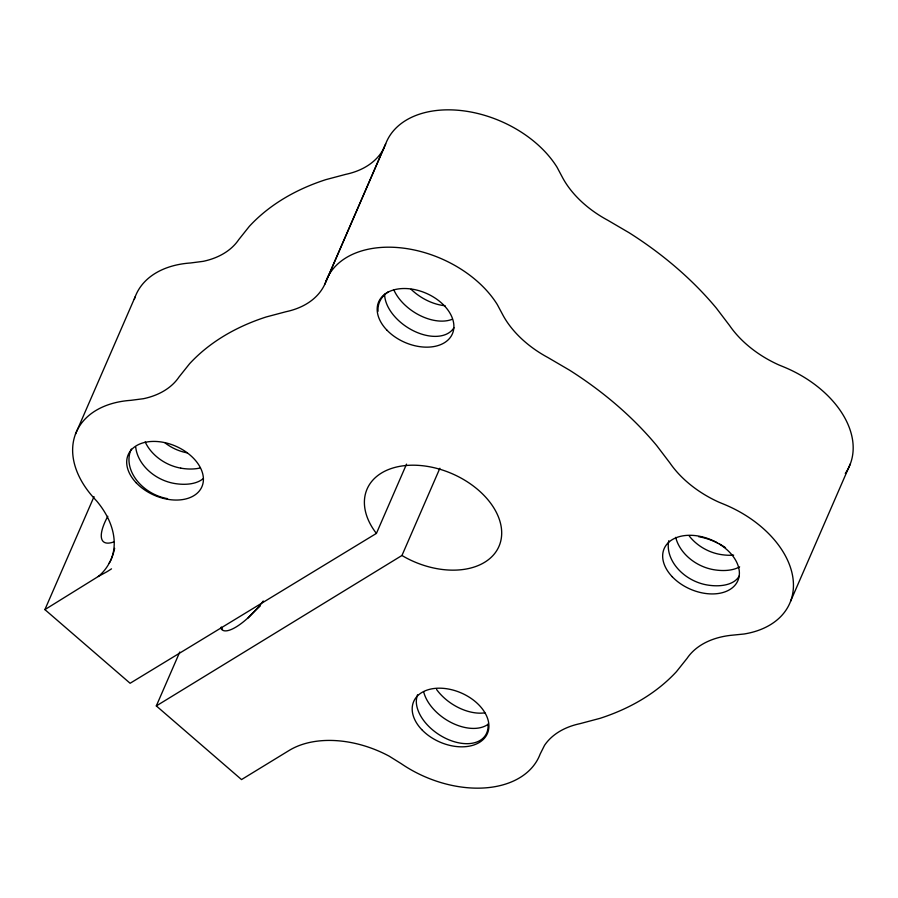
<?xml version="1.0" encoding="UTF-8"?>
<svg xmlns="http://www.w3.org/2000/svg" width="898" height="898" viewBox="0 0 898 898"><rect width="100%" height="100%" fill="white"/><g stroke="black" fill="none" stroke-linecap="round" stroke-linejoin="round"><path stroke-width="1.35" d="M114.652 548.319C112.34 559.14 106.974 569.523 98.23 576.516L44.9 609.607L130.109 683.266L376.419 533.401L406.536 464.131M109.129 563.271L110.297 561.317A91.327 60.873 23.5 0 0 96.905 501.275L93.976 498.087A96.804 64.521 23.5 0 1 130.827 400.34L143.467 398.701A91.327 60.873 23.5 0 0 179.005 377.003L189.624 363.69A292.232 194.776 23.5 0 1 266.145 316.983L286.013 311.707A91.327 60.873 23.5 0 0 324.706 284.453L385.68 143.871A96.804 64.521 23.5 0 1 464.412 110.959A96.804 64.521 23.5 0 1 557.063 167.275L562.956 178.354A91.327 60.873 23.5 0 0 607.71 220.212L629.15 232.762A292.232 194.776 23.5 0 1 716.368 308.149L729.647 325.626A91.327 60.873 23.5 0 0 778.712 364.869L783.516 366.844A96.804 64.521 23.5 0 1 845.276 473.448M324.706 284.453L385.68 143.871M75.477 434.116L135.194 296.767M44.9 609.607L94.021 496.65M325.952 281.22A96.804 64.521 23.5 0 1 404.695 248.308A96.804 64.521 23.5 0 1 497.335 304.624L503.239 315.703A91.327 60.873 23.5 0 0 547.993 357.572L569.433 370.111A292.232 194.776 23.5 0 1 656.64 445.498L669.919 462.975A91.327 60.873 23.5 0 0 718.995 502.218L723.799 504.193A96.804 64.521 23.5 0 1 792.811 577.145A96.804 64.521 23.5 0 1 744.038 634.01L730.691 635.346A91.327 60.873 23.5 0 0 687.071 658.346L676.452 671.659A292.232 194.776 23.5 0 1 599.931 718.366L580.074 723.642A91.327 60.873 23.5 0 0 544.536 745.34L540.125 754.129A96.804 64.521 23.5 0 1 401.204 763.659L389.193 756.172A91.327 60.873 23.5 0 0 289.212 750.414L241.528 779.576L156.319 705.918L179.768 652.015M156.319 705.918L401.956 555.48L439.885 468.251M790.599 601.233L850.327 463.884M98.23 576.516L107.008 571.7A100.453 31.767 -49.2 0 0 111.487 568.838M401.956 555.48L404.65 557.052A71.907 47.931 23.5 0 0 501.41 537.487A71.907 47.931 23.5 0 0 416.459 465.265A71.907 47.931 23.5 0 0 375.577 532.334L376.419 533.401M263.249 601.02A40.185 12.707 -49.2 0 1 220.796 627.983M384.434 147.104A91.327 60.873 23.5 0 1 345.73 174.358L325.862 179.634A292.232 194.776 23.5 0 0 249.341 226.341L238.733 239.654A91.327 60.873 23.5 0 1 203.184 261.34L190.544 262.979A96.804 64.521 23.5 0 0 134.318 299.326M113.631 541.965A51.141 16.175 -49.2 0 1 107.816 516.271M248.084 617.992A39.703 12.471 -40.9 0 1 260.218 606.049M222.513 629.049A39.703 12.471 -40.9 0 1 221.301 627.006M180.779 468.139A39.725 30.117 27.7 0 1 145.184 441.939M202.97 478.814A39.725 22.304 20.2 0 1 174.133 483.416A39.725 30.117 27.7 0 1 135.721 447.047M200.344 467.925A39.725 22.304 20.2 0 1 180.779 468.15M167.511 498.659A39.725 30.117 27.7 0 1 131.333 449.079M187.413 452.884A39.725 30.117 27.7 0 1 165.086 442.927M484.898 712.832A39.725 24.796 33.2 0 1 436.574 689.484M487.996 724.349A39.725 24.796 33.2 0 1 451.245 722.576A39.725 24.796 33.2 0 1 423.632 691.662M488.018 724.057A39.725 24.796 33.2 0 1 454.68 741.838A39.725 24.796 33.2 0 1 416.391 703.314A39.725 27.625 12.9 0 1 417.57 694.749M668.774 540.708A39.725 30.117 27.7 0 0 706.793 584.912A39.725 22.304 20.2 0 0 739.29 575.82M675.711 537.352A39.725 30.117 27.7 0 0 713.427 569.646A39.725 22.304 20.2 0 0 739.638 566.863M733.655 555.132A39.725 22.304 20.2 0 1 720.061 554.403A39.725 30.117 27.7 0 1 689.215 535.949M698.588 536.656A39.725 22.304 20.2 0 1 717.266 542.841M719.433 543.964A39.725 22.304 20.2 0 1 725.528 547.724M453.95 327.736A39.725 24.796 33.2 0 1 415.134 331.609A39.725 24.796 33.2 0 1 384.703 296.014A39.725 27.625 12.9 0 1 384.636 294.241M445.082 305.713A39.725 24.796 33.2 0 1 411.071 289.279M451.874 319.419A39.725 24.796 33.2 0 1 393.863 289.953M378.069 311.258A39.725 27.625 12.9 0 1 388.621 291.626M421.701 729.569A40.185 26.783 23.5 0 0 486.873 734.631A40.185 26.783 23.5 0 0 443.062 688.328A40.185 26.783 23.5 0 0 421.701 729.569M136.204 482.798A40.185 26.783 23.5 0 0 201.377 487.85A40.185 26.783 23.5 0 0 157.577 441.558A40.185 26.783 23.5 0 0 136.204 482.798M386.69 329.903A40.185 26.783 23.5 0 0 451.862 334.954A40.185 26.783 23.5 0 0 408.051 288.662A40.185 26.783 23.5 0 0 386.69 329.903M672.175 576.673A40.185 26.783 23.5 0 0 737.348 581.736A40.185 26.783 23.5 0 0 693.548 535.433A40.185 26.783 23.5 0 0 672.175 576.673"/></g></svg>
